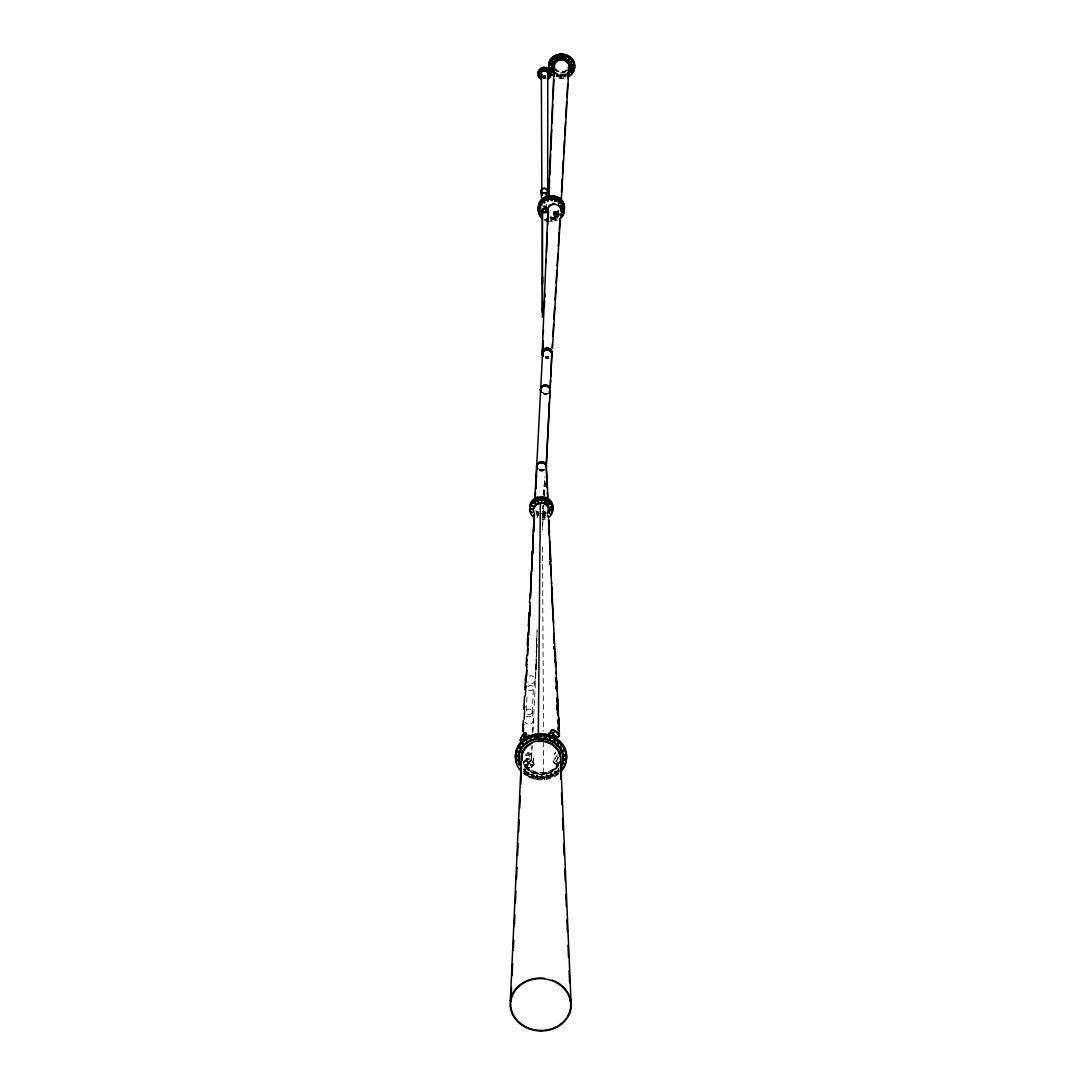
<?xml version="1.0" encoding="UTF-8"?>
<svg xmlns="http://www.w3.org/2000/svg" width="1085" height="1085" viewBox="0 0 1085 1085"><rect width="100%" height="100%" fill="white"/><g stroke="black" fill="none" stroke-linecap="round" stroke-linejoin="round"><path stroke-width="0.75" stroke-dasharray="5 3.75" d="M543.544 77.835A4.299 3.73 0.1 0 0 545.036 77.876L545.036 77.211A4.231 3.662 0 0 1 543.571 77.171M545.09 77.605L545.172 76.981M523.485 771.842L525.031 771.53L523.485 771.245M525.018 771.733C526.306 765.861 521.722 771.503 525.208 769.373M528.748 774.487C525.208 772.723 530.172 776.602 527.771 773.686C528.246 778.528 528.938 766.227 527.174 774.365M533.061 776.507C529.466 774.771 534.525 778.61 532.07 775.707C532.572 780.549 533.196 768.207 531.474 776.399M537.74 777.728C534.186 775.965 539.15 779.844 536.75 776.928C537.251 781.77 537.875 769.414 536.153 777.606M542.703 775.978C541.89 785.879 543.26 767.149 541.062 778.189C544.955 779.03 539.394 775.911 541.781 778.745M546.894 778.176C548.996 776.101 543.856 776.928 546.596 778.216M547.41 777.552L547.505 774.934M551.98 776.155C548.671 774.053 552.889 778.664 551.261 775.341C549.403 779.369 554.584 772.194 550.624 773.564M556.103 773.985C553.892 771.259 555.032 776.806 556.09 773.537C552.265 772.981 558.07 776.711 556.198 771.367M535.854 665.946L535.814 669.418L537.075 644.259M537.075 629.531L535.542 677.908L537.102 646.117M536.709 639.445L536.248 652.885L537.075 631.063M528.938 772.127L528.042 772.981L527.215 772.059M533.237 774.147L532.342 775.002L531.514 774.08M533.155 774.419L532.233 774.961L531.596 774.134M537.834 775.626C534.756 775.829 537.807 776.711 537.59 774.988M542.785 775.707L541.89 776.562L541.062 775.639M542.663 778.148L541.876 777.267L541.008 777.959M545.945 775.409C549.458 773.673 544.06 777.294 547.518 775.449M552.17 773.795L550.977 774.595L550.556 773.483M556.293 771.611C555.1 774.337 553.757 769.563 556.13 771.435M558.938 769.631A22.392 19.34 2.9 0 1 544.372 777.036L543.91 777.05A22.392 19.34 2.9 0 1 523.282 769.509A22.392 19.34 2.9 0 0 558.87 769.577L558.436 768.316M533.928 764.464L533.345 764.925C521.736 763.311 527.92 752.285 534.118 763.799L531.121 767.665A4.598 1.912 41.3 0 1 524.814 764.206A4.598 1.912 41.3 0 1 527.188 761.887A4.598 1.912 41.3 0 1 531.121 767.665M556.578 76.37C556.279 70.24 559.751 78.011 556.646 76.33M526.944 696.977L526.198 712.126A3.038 2.631 2.9 0 0 530.782 714.066A3.038 2.631 2.9 0 0 530.958 709.671A3.038 2.631 2.9 0 0 526.225 711.217M524.353 772.289L525.126 769.645M524.95 766.091L525.262 764.477L527.825 764.003A6.754 5.832 2.9 0 0 533.562 757.479A6.754 5.832 2.9 0 0 525.927 752.42L525.872 753.533A6.754 5.832 2.9 0 1 533.508 758.591A6.754 5.832 2.9 0 1 527.771 765.128L525.466 765.427L525.113 766.62A19.015 16.424 2.9 0 0 542.147 774.188A19.015 16.424 2.9 0 0 558.002 765.264M525.113 766.62L525.004 764.966M537.061 517.979L537.794 514.358L537.116 513.72M553.269 219.699C551.872 218.953 555.683 217.407 549.051 217.705A10.782 9.304 2.9 0 0 560.267 214.003M553.038 219.726L552.767 217.814L551.004 217.814M525.777 765.345L525.832 764.233M560.497 77.144C558.829 73.644 563.807 75.204 560.877 75.841M554.191 219.97C552.496 214.735 557.676 214.979 555.506 220.024M560.552 77.089L561.759 77.144L561.582 74.892M542.188 470.158L543.707 470.456A4.72 4.069 2.9 0 1 539.286 470.361M527.771 765.128L527.825 764.003M558.477 216.634A13.034 11.257 2.9 0 1 555.818 217.732L555.656 220.879L550.502 221.448M563.02 74.743L563.563 76.438M528.083 775.043L528.856 772.384M563.251 74.716L563.576 76.655M532.179 712.37L533.372 688.649L535.271 680.593L536.153 664.21M545.66 515.294A9.155 7.907 2.9 0 1 542.649 516.107L542.69 515.945A9.168 7.92 2.9 0 0 545.687 515.063M565.611 76.872L564.512 76.655L565.122 74.377M545.497 514.792A8.761 7.568 2.9 0 1 542.595 515.565L542.595 517.097A9.168 7.92 2.9 0 0 545.633 516.284M545.429 517.518L542.826 517.857L542.771 515.931M557.907 214.708L558.138 217.014M532.016 745.463L531.433 760.232L532.111 746.738M532.681 732.429L533.25 721.023M532.884 731.656L535.787 674.667M543.924 517.884C546.854 519.484 541.212 515.294 545.226 514.398M544.548 515.701C544.995 515.931 543.965 518.413 544.629 514.195M532.382 777.063L532.491 774.961M533.576 759.609L533.63 758.496M537.061 778.284L537.17 776.182M546.487 774.663L546.474 778.094L546.84 776.006M551.316 776.711L552.089 774.066M555.439 774.541L556.212 771.883M542.473 527.473L543.368 510.574L542.473 529.955M542.202 470.537L543.802 470.605A4.91 4.245 2.9 0 1 538.892 470.361M542.541 509.028L542.717 505.732M550.407 776.046L550.529 773.781M554.53 773.863L554.747 771.381L555.954 771.245M558.667 771.638L558.151 768.722M543.68 505.447L543.531 510.384L543.843 505.366M544.277 495.628L545.253 480.682M544.467 495.343L545.24 483.639M543.3 495.452L544.792 477.603M543.558 494.245L545.131 476.627M545.823 777.43L547.179 776.928L546.731 778.108M558.029 770.974L558.843 770.255M556.998 764.816L552.916 761.602L557.432 754.821M556.551 76.167L557.948 76.221M567.726 73.902A10.009 8.653 2.9 0 1 557.812 74.987L558.029 74.594M551.411 220.635L551.722 216.783L550.583 216.607M551.546 220.458L551.031 219.658M554.299 218.153L558.843 216.064M554.164 219.767L555.222 219.279M558.734 756.91L556.32 761.873L553.825 762.972L553.431 761.005L557.202 755.702M531.487 767.529L533.969 764.342L531.853 761.317L526.944 758.578L523.933 761.643M558.056 757.181L556.307 760.924L553.214 762.335M537.794 514.358L536.966 514.805M526.415 758.74L528.069 763.487A4.706 2.875 46 0 0 531.514 765.576L533.82 764.898M523.472 771.394L525.086 771.815L523.458 771.991M555.764 752.108L554.299 754.4L556.361 751.254M560.769 74.987L560.742 75.692M564.607 74.702L564.729 74.54A9.901 8.544 2.9 0 1 554.964 72.749M555.384 220.201L554.245 219.929M524.286 761.507L526.876 758.578M524.028 762.145L526.686 759.134M527.825 762.158A4.828 2.007 41.3 0 1 530.985 768.017A4.828 2.007 41.3 0 1 524.299 763.582A4.828 2.007 41.3 0 1 527.825 762.158L529.846 759.866M523.662 769.143L524.367 768.817M559.155 215.169L558.002 216.186A10.782 9.304 2.9 0 1 550.99 218.071L552.753 217.963M556.632 74.54L557.853 74.974M564.607 76.113L565.502 76.018M551.573 217.366L550.692 217.461M550.529 220.73L551.37 220.567M555.303 217.651L554.435 218.519L555.452 217.787M545.199 515.117L544.073 514.71M543.843 777.091L544.385 779.735M544.033 469.995L539.381 470.103A4.91 4.245 2.9 0 0 544.548 469.629A4.828 4.177 2.9 0 1 539.435 469.995M553.377 775.205L546.216 777.294L535.461 777.172M543.802 470.076L539.408 470.063M545.755 515.158L542.595 515.606M558.883 215.481L558.002 215.305M550.651 218.058L551.478 218.288M554.842 217.637L552.997 217.936M551.302 219.129L550.61 219.102M544.467 779.708L544.372 777.036M550.665 218.302L555.818 217.732M551.234 219.807L555.737 219.251M542.69 515.945L542.595 515.701A8.761 7.568 2.9 0 0 545.484 514.968M545.402 511.157L542.595 512.039L545.375 511.727M542.188 516.365L545.511 515.999M542.039 519.512L545.348 519.145M542.541 515.958L542.826 517.857M558.883 770.282L557.961 770.838L558.789 771.76M555.737 219.373L555.072 219.387A12.925 11.162 2.9 0 0 557.582 218.505M524.448 770.201L523.553 769.604M555.534 772.439L554.638 771.842M528.192 772.94L527.283 772.344M551.411 774.622L550.515 774.025M542.025 776.534L541.117 775.938M565.312 75.489L564.837 75.394A10.782 9.304 2.9 0 1 557.554 75.055M543.3 76.832L544.928 76.954A4.774 4.137 0 0 1 543.287 76.872L544.982 76.994A4.679 4.055 0.1 0 1 543.3 76.926M538.689 779.762L532.247 778.42L523.39 773.605M558.789 769.55L558.138 768.953M545.118 78.418L542.92 78.391A6.524 5.656 0.1 0 0 545.131 78.513L544.887 76.967M556.51 756.503L558.68 757.927M552.916 761.602L556.876 764.22M553.825 762.972L557.066 765.156M564.702 75.258L564.593 75.082A9.901 8.544 2.9 0 1 557.853 74.838M555.493 217.787L555.276 217.665A12.925 11.162 2.9 0 0 558.816 216.268M555.683 216.349L555.113 217.109L554.327 216.498M552.997 217.868L553.282 219.577M552.753 217.895L553.038 219.604M543.693 772.954L543.531 742.547M532.22 711.462L533.305 719.653M542.5 546.921L543.531 731.209M546.46 204.129L546.46 207.276M558.544 765.684A19.666 16.98 2.9 0 1 541.212 774.758A19.666 16.98 2.9 0 1 523.675 765.535M558.694 764.138A19.055 16.465 2.9 0 1 541.212 774.242A19.055 16.465 2.9 0 1 523.499 764.003M545.402 357.643A4.72 4.069 2.9 0 0 548.617 357.779A4.828 4.177 2.9 0 1 545.362 357.589A5.018 4.34 2.9 0 0 548.725 357.738A4.91 4.245 2.9 0 1 545.335 357.643A4.828 4.177 2.9 0 0 548.657 357.874M548.793 356.49A5.018 4.34 2.9 0 1 545.362 356.355M548.698 356.246A4.72 4.069 2.9 0 1 545.47 356.111M558.246 213.325A6.212 5.357 2.9 0 1 550.285 212.999M558.436 213.542A6.51 5.628 2.9 0 1 551.994 214.247M544.914 76.506A3.404 2.943 0 0 1 543.734 76.465M545.891 77.455A4.693 4.069 0.1 0 1 543.463 77.564A4.231 3.662 0.1 0 0 545.036 77.767M545.416 75.801A3.133 2.712 0.1 0 1 543.788 75.869M544.873 75.624A3.133 2.712 0.1 0 1 543.788 75.597M544.914 76.14A3.404 2.943 0.1 0 1 543.734 76.099M545.741 76.37A4.204 3.635 0.1 0 1 544.29 76.547M567.007 69.725A7.242 6.252 2.9 0 1 555.927 69.264M564.851 73.983A10.375 8.951 2.9 0 1 555.642 72.668M566.777 73.617A10.782 9.304 2.9 0 1 554.774 72.464M564.878 75.258A10.647 9.195 2.9 0 1 554.462 73.224M565.122 72.275A7.541 6.51 2.9 0 1 555.642 70.416M566.994 70.186A7.242 6.252 2.9 0 1 555.222 68.803M567.211 70.362A7.541 6.51 2.9 0 1 555.669 69.888M567.794 75.272A12.925 11.162 2.9 0 1 556.374 75.502M567.848 75.421A13.034 11.257 2.9 0 1 556.496 75.719M564.051 78.039A13.034 11.257 2.9 0 1 555.52 76.859M563.793 78.039A12.925 11.162 2.9 0 1 556.591 77.252M543.49 206.692A2.414 2.089 2.9 0 1 546.433 207.71M543.639 206.882A2.17 1.872 2.9 0 1 546.121 207.669M545.484 76.004A3.377 2.929 0.1 0 1 544.331 76.153M558.327 211.819A6.212 5.357 2.9 0 1 550.353 211.48M558.517 212.023A6.51 5.628 2.9 0 1 552.075 212.728M558.572 210.87A6.51 5.628 2.9 0 1 550.203 210.531M558.382 210.666A6.212 5.357 2.9 0 1 550.407 210.327M543.599 207.533A2.156 1.872 2.9 0 1 545.077 207.601M558.287 212.674A6.212 5.357 2.9 0 1 550.312 212.334M560.172 213.447A10.375 8.951 2.9 0 1 551.017 217.542M558.558 211.141A6.51 5.628 2.9 0 1 552.116 211.86M543.599 205.797A2.414 2.089 2.9 0 1 546.474 206.828M557.758 215.874A10.375 8.951 2.9 0 1 551.017 217.692M558.395 214.41A6.51 5.628 2.9 0 1 551.953 215.115M557.5 220.133A12.925 11.162 2.9 0 1 554.991 221.014M544.331 469.398A4.557 3.947 2.9 0 1 539.815 469.886A4.72 4.069 2.9 0 0 544.439 469.344M543.531 510.384A4.72 4.069 2.9 0 1 542.527 511.442M538.214 512.283A4.72 4.069 2.9 0 1 535.624 510.737M543.517 510.601A4.72 4.069 2.9 0 1 542.581 511.618M538.54 512.568A4.72 4.069 2.9 0 1 537.143 512.12M525.411 755.485A4.557 3.947 2.9 0 1 531.284 760.124A4.557 3.947 2.9 0 1 523.77 762.145M525.967 717.009A4.557 3.947 2.9 0 1 532.532 717.944A4.557 3.947 2.9 0 1 531.162 723.546A4.557 3.947 2.9 0 1 524.76 721.945M529.399 675.955A4.557 3.947 2.9 0 1 535.271 680.593A4.557 3.947 2.9 0 1 527.771 682.614M527.812 686.642A3.038 2.631 2.9 0 1 532.423 686.14A3.038 2.631 2.9 0 1 532.274 690.155A3.038 2.631 2.9 0 1 527.717 689.273M558.49 769.428A21.931 18.947 2.9 0 1 523.702 769.279M525.411 754.319A4.72 4.069 2.9 0 1 531.487 759.12A4.72 4.069 2.9 0 1 523.73 761.209M559.25 761.548A19.015 16.424 2.9 0 1 542.12 773.076A19.015 16.424 2.9 0 1 523.54 762.877M559.819 761.697A19.611 16.94 2.9 0 1 542.378 773.578A19.611 16.94 2.9 0 1 523.173 763.447M558.883 762.986A19.611 16.94 2.9 0 1 541.035 772.628A19.611 16.94 2.9 0 1 523.228 762.47M560.931 769.699A25.457 21.985 2.9 0 1 523.933 771.72M558.341 774.161A25.457 21.985 2.9 0 1 523.241 773.429M539.462 515.972A9.155 7.907 2.9 0 1 536.519 514.914M545.633 514.046A6.998 6.049 2.9 0 1 543.476 515.009M538.702 514.805A6.998 6.049 2.9 0 1 536.641 513.68M538.187 512.947A4.72 4.069 2.9 0 1 536.75 512.364M545.646 513.612A6.998 6.049 2.9 0 1 542.31 514.805M538.716 514.371A6.998 6.049 2.9 0 1 536.655 513.246M545.063 515.361A7.961 6.876 2.9 0 1 542.432 516.067M545.036 515.89A7.961 6.876 2.9 0 1 542.405 516.596M546.311 512.73A6.686 5.778 2.9 0 1 542.269 514.534M559.046 763.908A4.598 1.316 -56.5 0 1 556.89 764.572A4.598 1.316 -56.5 0 1 558.355 760.639M558.531 764.491A4.828 1.37 -56.5 0 1 556.741 764.369A4.828 1.37 -56.5 0 1 558.761 759.92M545.497 512.649A6.686 5.778 2.9 0 1 543.449 513.571M538.879 513.381A6.686 5.778 2.9 0 1 536.899 512.296M545.524 512.147A6.686 5.778 2.9 0 1 541.171 513.313M538.892 512.88A6.686 5.778 2.9 0 1 536.126 511.035M544.684 512.92A6.998 6.049 2.9 0 1 542.378 513.544M538.784 513.124A6.998 6.049 2.9 0 1 536.722 511.984M538.825 512.201A6.998 6.049 2.9 0 1 536.763 511.062M542.161 392.336A4.828 4.177 2.9 0 0 548.359 392.594A4.91 4.245 2.9 0 1 542.107 392.431M548.386 393.068A4.91 4.245 2.9 0 1 542.08 392.811A4.828 4.177 2.9 0 0 548.345 393.014M548.318 393.367A4.828 4.177 2.9 0 1 542.12 393.109M548.373 393.38A4.91 4.245 2.9 0 1 542.066 393.109M537.712 515.85C537.428 517.531 537.143 513.829 537.712 515.85M558.314 773.171C548.59 780.549 534.308 780.468 524.489 773.334A25.538 22.053 2.9 0 0 558.314 773.239M539.733 469.724A4.828 4.177 2.9 0 0 544.521 469.195A4.91 4.245 2.9 0 1 539.706 469.819M545.321 357.996A4.91 4.245 2.9 0 0 548.671 358.131A4.828 4.177 2.9 0 1 545.348 357.969"/><path stroke-width="1.5" d="M539.069 76.682C541.917 76.547 537.089 76.94 540.33 75.394M539.204 73.549C540.235 70.864 537.156 75.258 539.408 72.166M541.347 73.604L541.863 194.025M541.727 70.633C542.595 68.07 539.679 72.37 542.229 68.965M541.917 201.349L540.981 191.597M542.88 211.29A1.885 1.627 2.9 0 1 542.391 209.839L542.31 312.466M542.446 317.145L542.391 209.839M541.768 75.394A3.404 2.943 0 0 1 543.965 70.674L544.005 70.267M547.667 190.784L547.789 72.817M549.132 75.448C551.505 73.59 548.874 78.174 549.132 74.133M554.259 76.194A13.034 11.257 2.9 0 1 549.62 71.325L548.671 72.112L549.268 70.986M556.564 688.907L556.157 677.745M531.013 582.008L531.135 577.464M559.195 730.544L558.314 711.665M538.309 734.776L540.357 502.803A6.998 6.049 2.9 0 0 535.149 505.895M519.362 751.932C517.599 754.794 517.681 749.26 519.43 752.231C517.342 754.061 517.776 749.803 519.444 751.959M521.18 748.053L519.525 748.27L520.976 747.619L520.366 748.935L519.756 747.714L521.261 748.08M523.892 744.595C522.17 747.457 521.695 742.262 523.974 744.622M531.813 559.738L532.07 551.994M531.514 739.536C529.792 742.398 529.317 737.203 531.596 739.563M536.098 738.153C534.362 741.001 533.888 735.82 536.166 738.18M545.769 737.963C544.304 740.499 543.693 735.671 545.836 738.003C544.372 740.729 543.639 735.752 545.836 738.003M554.747 741.204C553.024 744.066 552.55 738.871 554.828 741.245M558.477 743.957C556.754 746.819 556.279 741.625 558.558 743.984M564.987 759.419C563.21 762.28 563.305 756.747 565.041 759.703C562.966 761.534 563.4 757.276 565.054 759.446M557.324 708.803L557.405 704.924L557.568 708.749M558.626 720.643L558.68 718.473L558.463 723.41L558.707 717.782M526.7 664.847L526.727 664.074M523.268 720.589L522.726 730.978M532.138 559.426L532.206 557.066M528.748 625.313L528.924 621.108M559.06 733.487L559.209 729.011L559.263 733.189M542.459 280.079L542.364 284.053L542.663 277M525.384 680.471L525.832 675.684L524.896 689.436M544.358 307.245L544.616 300.654M544.738 297.371L544.86 294.076M526.686 655.937L526.116 665.987M526.632 666.488L526.74 663.64M550.529 510.438C553.065 508.675 549.905 513.286 550.61 508.811M556.171 680.932L556.239 679.332M563.156 755.431C564.865 752.637 565.163 757.967 563.129 755.296C564.973 752.936 565 757.628 563.223 755.309M543.029 343.986L542.378 353.208A5.018 4.34 2.9 0 1 542.229 352.272L547.979 209.771A6.51 5.628 2.9 0 1 550.407 204.577M542.269 352.747L542.202 354.28M542.568 352.869L536.668 466.794M543.287 334.275L543.476 329.582M546.175 262.692L546.298 259.383M546.569 252.764L547.355 232.909M547.694 224.622L548.278 209.73M556.754 688.961L556.903 685.096L558.382 711.38L556.985 706.254L558.382 711.38M531.067 571.632L530.741 580.963L531.216 575.443L530.646 580.19M548.549 196.955L554.232 64.503A7.541 6.51 2.9 0 1 558.056 60.136M548.847 196.927L549.58 180.015M549.797 174.943L550.665 154.653M550.855 149.947L551.75 129.291M552.007 123.161L552.794 104.743M553.065 98.857L553.879 79.625M554.15 73.482L554.53 64.558M548.874 520.203L549.39 532.287L548.454 518.874M525.56 687.578L525.642 685.598M528.259 626.059L530.158 611.56L528.598 622.492L528.91 612.944M543.097 348.393L542.785 353.452A4.72 4.069 2.9 0 1 542.541 351.947L543.015 340.676M557.351 708.79L557.134 697.248M510.343 1000.94L521.505 755.472M510.94 1001.007L511.564 987.472M512.093 975.618L512.635 963.765M513.259 950.229L513.72 940.071M514.331 926.522L514.873 914.682M515.416 902.828L515.945 890.975M516.487 879.121L517.03 867.281M517.559 855.428L518.101 843.574M518.644 831.72L519.186 819.867M519.715 808.027L520.258 796.173M520.8 784.319L521.342 772.466M521.871 760.626L522.102 755.54M527.337 645.222L527.635 638.848L527.812 642.184M523.865 709.251L524.53 696.502M524.394 709.658L524.652 706.335M549.336 69.684L548.712 63.784A13.034 11.257 2.9 0 1 562.708 54.223A13.034 11.257 2.9 0 1 574.657 65.968M541.795 211.317L541.835 210.436M515.687 760.599L515.795 758.496A25.538 22.053 2.9 0 1 543.639 733.813A25.538 22.053 2.9 0 1 565.109 763.433M517.843 756.842C518.25 754.4 516.691 758.293 518.196 754.672M518.02 761.046C518.345 758.605 517.097 762.484 518.128 758.944M559.521 219.048A13.034 11.257 2.9 0 0 563.685 206.91A13.034 11.257 2.9 0 0 552.062 198.989L547.572 199.531A12.925 11.162 2.9 0 0 538.702 207.601A12.925 11.162 2.9 0 0 542.514 218.37A13.034 11.257 2.9 0 1 546.921 199.545L547.071 196.399L552.224 195.829A13.034 11.257 2.9 0 1 564.214 209.486M519.213 765.142C519.525 762.701 518.277 766.58 519.308 763.04M520.502 748.826L520.61 746.724M547.939 210.639L547.979 209.771M523.309 736.349L523.512 732.85M523.255 731.805L523.485 728.266M524.163 719.423L524.597 710.973M525.357 695.838L525.859 685.557M526.293 677.325L526.795 666.936M527.391 655.462L527.893 644.938M528.395 634.779L528.91 624.621M529.494 613.391L530.009 602.623M530.267 597.537L531.107 580.611M531.609 571.334L532.206 558.599M532.464 553.526L533.318 536.6M534.498 512.893L533.467 532.518M526.428 677.148L526.808 670.15M527.541 655.137L527.88 648.369M528.558 634.833L528.978 626.357M529.67 613.093L529.995 606.04M530.416 597.998L531.094 584.042M531.772 571.144L532.192 562.03M532.613 553.567L533.291 540.018M533.712 531.555L534.39 518.006M523.214 745.368L523.323 743.266M552.062 198.989L552.224 195.829M533.386 516.935A11.528 9.955 2.9 0 1 537.224 500.402L537.373 497.255L542.351 496.699A11.528 9.955 2.9 0 1 551.953 510.845M526.713 742.479C527.012 740.065 525.818 743.89 526.822 740.39M541.917 501.785C541.049 500.592 542.419 498.815 541.971 500.158M548.698 517.504A11.528 9.955 2.9 0 0 552.265 506.871A11.528 9.955 2.9 0 0 542.188 499.859L542.351 496.699M530.836 740.309L530.945 738.207M546.311 463.648L549.417 401.681M549.58 398.331L550.515 379.913M550.678 376.563L551.763 354.795A4.828 4.177 2.9 0 0 546.487 349.75A4.828 4.177 2.9 0 0 542.893 355.799M546.27 466.794L550.068 390.966M550.109 390.193L551.872 355.039A4.828 4.177 2.9 0 0 546.474 349.98A4.91 4.245 2.9 0 0 542.826 356.016A4.828 4.177 2.9 0 1 546.474 349.98A4.91 4.245 2.9 0 1 551.953 355.012M535.42 738.912L535.515 736.823M540.235 738.383C540.411 735.969 539.299 739.861 540.574 736.227M549.769 739.956C550.054 737.529 548.874 741.367 549.878 737.854M557.798 744.73L557.907 742.628M560.809 748.08C560.769 745.815 560.457 749.274 560.47 745.951M561.65 768.194C561.867 765.793 560.823 769.591 561.759 766.091M562.952 751.878C563.264 749.437 562.016 753.316 563.047 749.776M563.468 764.315C563.373 761.941 563.169 765.712 563.129 762.185M533.101 538.947L533.345 534.485M535.122 499.954L535.488 492.387M535.664 489.077L536.912 465.356M535.271 499.968L535.447 496.672M535.868 488.44L536.546 475.271M536.885 468.679L537.061 465.384M534.851 498.802L536.587 466.699M555.1 655.774L550.109 554.435M527.852 633.138L527.893 643.866M560.986 200.698L561.176 197.348M561.474 192.33L562.233 178.944M562.532 173.925L563.291 160.539M563.685 153.839L564.444 140.453M564.729 135.435L565.502 122.049M565.787 117.031L566.655 101.963M566.94 96.945L567.713 83.559M567.997 78.54L568.771 65.154A7.242 6.252 2.9 0 1 568.689 67.324M561.284 200.671L569.069 65.114A7.541 6.51 2.9 0 1 568.988 67.379M552.143 348.407L552.428 343.552M552.875 336.282L553.608 324.171M553.892 319.315L554.638 307.204M555.072 299.921L555.805 287.81M556.103 282.954L556.836 270.843M557.12 265.988L557.853 253.876M558.3 246.607L559.182 232.054M559.317 229.64L559.914 219.943M552.455 348.204L560.172 220.513M533.508 526.998L532.843 539.231M530.158 594.173L529.453 602.446M526.849 662.175L527.066 659.246M530.972 581.763L531.148 579.661M556.836 688.69L555.344 651.624M557.704 709.576L558.056 705.494L557.717 709.549M527.717 645.751L528.436 637.709M531.27 576.081L531.542 573.287M532.396 552.808L532.979 547.559M556.157 739.522L556.035 738.071M525.75 683.306L526.361 679.061M532.45 554.679L532.871 552.265M550.936 64.625L549.58 64.774L550.868 64.992M549.634 68.572C549.769 66.049 551.885 69.955 549.471 68.45M551.112 61.804L551.912 61.031M552.414 61.614L551.261 61.926M557.364 55.837L558.205 55.281M557.649 56.962L558.68 57.532L557.364 57.627M562.586 57.057L561.325 57.193M566.451 58.007L565.163 57.803L566.519 57.654M569.733 60.041L568.608 59.472L569.91 59.526M568.065 74.702L569.299 75.177L568.011 74.716M570.737 72.166L571.985 72.641L570.683 72.166M572.365 65.52L573.558 65.941M573.748 64.151L572.487 64.49M573.463 67.216L573.205 68.097L572.243 67.758M573.423 69.399C571.063 70.756 573.395 67.012 573.341 69.63M539.815 210.49L540.601 209.893M540.9 205.024L542.147 205.119L540.859 204.645M541.781 214.654L540.466 214.599L541.591 215.183M543.517 202.529L544.846 202.163M548.183 201.105L547.057 200.522L548.373 200.576M546.677 218.939L546.637 219.902L547.627 219.455M551.343 199.789L552.319 200.562L551.058 200.467M556.347 198.067L556.117 197.321M554.937 200.861L556.279 201.118L554.977 201.227M559.629 203.193L558.341 202.732M562.044 205.906L560.782 205.892L561.827 205.214M562.83 208.456C564.797 209.785 560.552 209.744 562.6 208.442M563.061 212.118L562.884 213.013L561.921 212.416M529.317 737.108L529.48 735.671M524.082 739.482L524.584 738.342M528.639 737.366L529.277 735.603L527.812 734.965M534.349 499.805L534.349 500.511M538.635 71.298L539.204 72.22M546.284 68.613L546.311 67.907M552.333 60.394L551.194 60.163M550.827 63.581L550.217 63.771M550.909 71.162L551.858 71.922M565.285 55.959L566.438 55.891M572.31 65.52L573.111 65.168M571.89 71.176L571.049 71.284M542.066 203.6L541.212 203.763M540.683 206.625L539.421 206.625M544.779 202.529L543.531 202.285M551.18 196.833L552.441 196.927M563.237 211.032L562.03 210.978M560.484 214.206L561.745 214.22M561.542 216.01L561.569 215.305M525.248 737.23L525.981 736.281L523.295 734.504M551.424 730.992L548.454 734.382L549.281 736.023M551.777 733.202L552.794 733.772L555.235 730.992A4.828 2.007 41.3 0 1 558.382 736.851A4.828 2.007 41.3 0 1 551.709 732.429A4.828 2.007 41.3 0 1 555.235 730.992M550.312 74.336L549.2 74.309M531.189 505.569L531.107 506.41M551.695 507.685L551.777 506.831M547.369 515.89L548.522 516.216L547.423 516.609M549.485 70.932L548.874 69.942M553.92 58.671L554.815 58.576M561.637 56.542L561.27 57.247M562.545 55.837L561.881 56M571.198 62.048L572.093 61.94M541.184 201.268L542.039 201.105M539.353 211.114L540.425 211.168M540.357 211.873L539.231 211.466M558.68 202.447L558.436 203.329L559.467 203.315M562.057 204.495L561.162 204.59M562.22 207.75L563.251 207.737M560.538 215.25L561.61 215.305M560.769 215.142L560.918 216.254L561.732 215.495M545.294 498.558L546.121 498.53M534.349 515.795L533.264 515.307L534.295 514.941M548.4 500.592L549.376 500.741M547.437 78.825L547.477 77.781M540.764 736.172L539.652 736.118M518.386 754.617L517.26 754.563M543.517 67.351L543.748 67.284A6.456 5.588 0.1 0 1 550.448 74.892M549.268 72.315L549.553 71A12.925 11.162 2.9 0 0 554.028 75.991M553.838 59.214L554.964 59.485L554.788 58.59M569.001 57.532L569.937 57.925M572.134 61.357L571.429 61.33M551.058 71.027L551.939 71.203M544.263 202.868L544.792 202.149M539.679 207.533L540.561 207.71M563.101 207.927L562.41 207.9M562.233 211.941L563.115 212.118M546.65 218.926L547.681 219.495M552.156 197.348L546.989 198.04A13.034 11.257 2.9 0 0 539.828 213.786M537.224 500.402L542.188 499.859M521.261 767.543L520.366 768.397L521.342 768.94M521.302 767.57L520.474 768.044L521.085 768.94M547.003 197.918L547.654 197.904A12.925 11.162 2.9 0 0 538.689 210.626M541.727 69.304L541.049 68.545L541.985 68.287M554.001 73.739L553.147 74.295L553.947 74.919M561.515 201.851L562.22 202.312M540.194 500.266L543.354 500.429M550.773 732.877L548.752 733.365L549.905 736.05M543.368 67.351L543.409 67.379A6.456 5.588 0.1 0 0 539.313 76.248M571.117 62.591L572.378 62.279M539.638 208.578L540.52 207.71M548.359 502.965L549.159 502.952L548.332 502.952M520.42 740.078L522.767 741.638M552.794 733.772L555.561 736.959M545.131 500.795L546.23 500.741L545.118 500.782M552.604 734.409L554.557 736.471M551.682 508.336L551.79 509.041L551.695 508.35M550.271 564.051L549.715 561.691L550.231 564.308M548.712 63.784L549.634 69.359M554.598 649.874L553.974 646.714L554.421 649.535M557.934 715.517L557.432 712.777L557.88 715.463M552.401 602.378L551.777 597.998L552.17 601.293M557.08 699.974L557.378 702.212M556.822 690.942L556.225 686.466L556.415 689.368M559.44 733.528L558.775 728.184L559.399 736.43M555.005 660.046L555.33 662.772L554.991 654.255M557.907 702.605L557.446 698.781L557.988 703.555M557.853 712.397L557.364 708.234L557.527 711.597M550.949 561.691L548.942 528.544L549.268 535.149M558.829 724.78L559.101 727.14M551.492 582.469L551.614 583.594M557.636 710.024L557.324 706.321L557.798 711.38M552.373 599.924L551.777 586.89M550.244 559.616L550.014 556.442L550.163 559.223M552.184 601.456L553.526 622.627M554.421 643.554L553.879 633.748M555.276 660.114L555.588 665.498M555.845 672.239L555.886 673.025M551.275 575.837L550.624 564.078M558.219 721.254L558.775 731.995M547.993 499.67L546.392 466.998A4.91 4.245 2.9 0 0 540.805 462.59A4.91 4.245 2.9 0 0 536.831 468.042M546.27 468.883L547.138 487.504M547.369 492.59L547.681 499.358M560.484 755.635L570.995 1001.197M560.47 767.488A22.392 19.34 2.9 0 0 542.215 738.424A22.392 19.34 2.9 0 0 520.38 765.047A22.392 19.34 2.9 0 1 537.55 738.695L537.346 735.928L538.079 738.641A22.392 19.34 2.9 0 1 559.494 747.253A22.392 19.34 2.9 0 1 560.511 767.529L560.904 779.41M561.474 792.959L561.989 804.812M562.572 818.361L563.074 830.215M563.658 843.764L564.159 855.617M564.742 869.166L565.258 881.02M565.827 894.569L566.343 906.423M566.926 919.971L567.428 931.825M568.011 945.374L568.513 957.228M569.096 970.777L569.611 982.63M570.181 996.179L570.398 1001.252M549.58 540.995L550.326 558.11M555.927 663.328L555.995 665.77M558.531 732.131L558.531 727.384L558.558 729.785M558.531 727.384L558.585 731.656M552.143 980.135A30.597 26.433 2.9 0 1 561.61 1024.104A30.597 26.433 2.9 0 1 511.632 1012.346A30.597 26.433 2.9 0 1 544.399 978.317M521.559 759.907A19.666 16.98 2.9 0 1 540.832 740.784A19.666 16.98 2.9 0 1 560.538 760.07M523.35 751.39A19.055 16.465 2.9 0 0 522.156 759.839A4.72 4.069 2.9 0 1 522.211 758.347M524.028 750.101A19.055 16.465 2.9 0 1 532.057 743.13M538.35 741.435A19.055 16.465 2.9 0 1 543.314 741.448M544.955 741.706A19.055 16.465 2.9 0 1 557.839 750.237M558.544 751.539A19.055 16.465 2.9 0 1 559.887 755.702M543.002 355.758A4.72 4.069 2.9 0 1 546.501 349.845A4.72 4.069 2.9 0 1 551.763 354.795M551.885 354.659A4.828 4.177 2.9 0 0 546.487 349.601A4.828 4.177 2.9 0 0 542.907 355.649A4.91 4.245 2.9 0 1 546.474 349.533A4.91 4.245 2.9 0 1 551.967 354.673M542.744 355.582A5.018 4.34 2.9 0 1 547.342 349.275A5.018 4.34 2.9 0 1 551.438 355.948M542.812 354.334A5.018 4.34 2.9 0 1 547.41 348.014A5.018 4.34 2.9 0 1 551.492 354.7M543.083 354.212A4.72 4.069 2.9 0 1 545.023 348.733A4.72 4.069 2.9 0 1 551.397 350.482M551.899 351.838A4.72 4.069 2.9 0 1 551.845 353.249M552.401 203.682A6.51 5.628 2.9 0 1 554.638 203.438M558.775 204.929A6.51 5.628 2.9 0 1 560.864 208.347M542.378 353.208A1.885 1.627 2.9 0 1 542.229 352.272M545.864 209.839A1.695 1.465 2.9 0 1 545.009 211.48M543.015 211.182A1.695 1.465 2.9 0 1 542.568 209.88M542.771 209.419A1.695 1.465 2.9 0 1 543.626 208.808M544.738 208.795A1.695 1.465 2.9 0 1 545.633 209.391M542.785 353.452A1.695 1.465 2.9 0 1 542.541 351.947M546.04 209.798A1.885 1.627 2.9 0 1 545.09 211.629M542.608 209.337A1.885 1.627 2.9 0 1 543.015 208.93M545.362 208.89A1.885 1.627 2.9 0 1 545.782 209.296M543.965 70.674A3.404 2.943 0 0 1 547.586 74.689M546.189 69.82A4.679 4.055 0.1 0 1 548.413 75.733M541.307 76.601A4.679 4.055 0.1 0 1 540.099 72.071M540.954 70.878A4.679 4.055 0.1 0 1 542.988 69.725M541.971 74.892A3.133 2.712 0.1 0 1 541.469 74.065M542.107 71.42A3.133 2.712 0.1 0 1 546.094 70.932M547.532 72.844A3.133 2.712 0.1 0 1 547.505 73.78M542.107 71.135A3.133 2.712 0.1 0 1 546.094 70.647M541.293 72.125A3.404 2.943 0.1 0 1 547.111 71.407A4.231 3.662 0.1 0 1 547.586 76.601A4.299 3.73 0.1 0 0 547.125 71.271A4.299 3.73 0.1 0 0 540.927 72.03A4.299 3.73 0.1 0 0 542.161 77.347A4.231 3.662 0.1 0 1 540.995 72.03A4.231 3.662 0.1 0 1 547.071 71.284M542.08 69.386A4.693 4.069 0.1 0 0 540.872 70.267A4.774 4.137 0 0 1 542.039 69.291M548.576 70.986A4.693 4.069 0.1 0 1 549.091 72.329M542.446 70.362A4.231 3.662 0 0 1 548.359 74.96M542.202 76.696A4.231 3.662 0 0 1 541.293 71.149M547.477 79.11A6.456 5.588 0.1 0 0 549.512 70.742A6.456 5.588 0.1 0 0 539.638 70.457A6.456 5.588 0.1 0 0 541.022 78.92A6.524 5.656 0.1 0 1 539.584 70.376A6.524 5.656 0.1 0 1 549.58 70.661A6.524 5.656 0.1 0 1 547.505 79.137M568.865 65.778A7.242 6.252 2.9 0 1 568.337 67.894M553.499 72.532A10.782 9.304 2.9 0 1 552.075 70.728M561.935 57.166A10.782 9.304 2.9 0 1 565.597 57.885M572.12 68.531A10.782 9.304 2.9 0 0 572.243 65.303A10.647 9.195 2.9 0 1 571.985 68.504M553.594 72.464A10.647 9.195 2.9 0 1 552.184 70.688M561.935 57.288A10.647 9.195 2.9 0 1 565.556 57.993M554.408 68.409A7.541 6.51 2.9 0 1 561.827 59.96A7.541 6.51 2.9 0 1 568.581 68.992M559.358 59.96A7.242 6.252 2.9 0 1 563.101 59.838M564.308 60.177A7.242 6.252 2.9 0 1 566.438 61.343M559.263 59.716A7.541 6.51 2.9 0 1 563.169 59.58M564.417 59.933A7.541 6.51 2.9 0 1 568.255 62.957M574.413 67.189A12.925 11.162 2.9 0 1 573.626 69.671M571.28 72.926A12.925 11.162 2.9 0 0 573.002 70.823A13.034 11.257 2.9 0 1 571.375 73.048M548.779 64.123A12.925 11.162 2.9 0 1 562.478 54.25A12.925 11.162 2.9 0 1 574.548 65.914M574.521 67.256A13.034 11.257 2.9 0 1 573.734 69.765M554.869 73.36A10.009 8.653 2.9 0 1 554.503 60.774A10.009 8.653 2.9 0 1 569.055 61.384A10.009 8.653 2.9 0 1 567.726 73.902M554.937 73.237A9.901 8.544 2.9 0 1 554.584 60.787A9.901 8.544 2.9 0 1 568.974 61.397A9.901 8.544 2.9 0 1 567.658 73.766M568.187 60.19A9.901 8.544 2.9 0 1 567.686 73.278M552.848 70.389A9.901 8.544 2.9 0 1 553.187 61.845M555.479 59.661A9.901 8.544 2.9 0 1 560.769 57.939M563.047 58.034A9.901 8.544 2.9 0 1 565.271 58.59M548.63 65.303A13.034 11.257 2.9 0 1 568.757 57.668A13.034 11.257 2.9 0 1 568.147 76.75M548.698 65.751A12.925 11.162 2.9 0 1 568.594 57.736A12.925 11.162 2.9 0 1 567.93 76.804M541.93 195.286A2.414 2.089 0.1 0 1 544.819 192.954A2.414 2.089 0.1 0 1 546.365 196.1M542.202 194.608A2.156 1.872 0.1 0 1 544.765 193.157A2.156 1.872 0.1 0 1 546.433 195.381M546.976 192.628A3.133 2.712 0.1 0 1 546.257 193.32M542.229 193.198A3.133 2.712 0.1 0 1 541.659 189.753A3.133 2.712 0.1 0 1 545.484 188.681A3.133 2.712 0.1 0 1 547.383 191.747M542.066 193.361A3.377 2.929 0.1 0 1 541.944 189.115A3.377 2.929 0.1 0 1 546.854 189.251A3.377 2.929 0.1 0 1 546.406 193.496M541.13 72.614A3.377 2.929 0.1 0 1 545.145 70.362A3.377 2.929 0.1 0 1 547.749 73.834M540.805 214.938A12.925 11.162 2.9 0 1 539.014 211.765M563.576 212.443A12.925 11.162 2.9 0 0 551.492 197.484L552.143 197.47A13.034 11.257 2.9 0 1 562.518 214.667M538.54 208.483A13.034 11.257 2.9 0 1 547.071 196.399M538.526 206.652A12.925 11.162 2.9 0 1 547.735 196.276M551.573 195.843A12.925 11.162 2.9 0 1 563.658 210.802M542.351 210.368A2.156 1.872 2.9 0 1 542.12 209.758M550.556 199.342A10.782 9.304 2.9 0 1 551.722 199.342M549.037 221.286A13.034 11.257 2.9 0 1 546.175 220.513M551.411 199.111A12.925 11.162 2.9 0 1 563.413 206.584A12.925 11.162 2.9 0 1 559.724 218.831M547.152 220.798A12.925 11.162 2.9 0 1 544.684 219.794M548.644 212.511A6.51 5.628 2.9 0 1 553.472 204.36A6.51 5.628 2.9 0 1 560.742 211.182M546.365 209.948A2.156 1.872 2.9 0 1 544.901 211.968M542.785 211.548A2.156 1.872 2.9 0 1 542.893 208.686M545.674 208.808A2.156 1.872 2.9 0 1 546.135 209.324M546.623 209.92A2.414 2.089 2.9 0 1 544.982 212.172M543.327 212.104A2.414 2.089 2.9 0 1 542.174 209.052M545.836 208.645A2.414 2.089 2.9 0 1 546.352 209.229M543.287 212.972A2.414 2.089 2.9 0 1 542.297 209.73A2.414 2.089 2.9 0 1 546.162 209.893A2.414 2.089 2.9 0 1 544.928 213.053M537.36 468.123A4.72 4.069 2.9 0 1 540.859 462.21A4.72 4.069 2.9 0 1 546.135 467.16M522.821 752.664A19.015 16.424 2.9 0 1 529.182 744.744M539.638 741.38A19.015 16.424 2.9 0 1 542.486 741.421M545.307 741.842A19.015 16.424 2.9 0 1 556.754 748.826M558.151 750.983A19.015 16.424 2.9 0 1 559.779 755.702M520.827 764.939A21.903 18.92 2.9 0 1 540.75 738.844A21.903 18.92 2.9 0 1 561.284 765.101M521.492 771.774A25.457 21.985 2.9 0 1 523.499 741.638A25.457 21.985 2.9 0 1 558.449 742.113A25.457 21.985 2.9 0 1 560.402 772.303M521.559 754.373A19.611 16.94 2.9 0 1 522.509 750.847M559.562 751.376A19.611 16.94 2.9 0 1 560.43 754.523M515.741 759.581A25.538 22.053 2.9 0 1 543.585 734.898A25.538 22.053 2.9 0 1 565.054 764.518M564.498 765.752A25.538 22.053 2.9 0 1 562.301 769.251M516.813 763.487A25.538 22.053 2.9 0 1 516.012 760.897M534.471 507.902A6.998 6.049 2.9 0 1 543.924 503.657A6.998 6.049 2.9 0 1 547.247 512.513M542.785 502.897A6.998 6.049 2.9 0 1 546.84 505.135M533.712 511.808A7.961 6.876 2.9 0 1 541.551 502.897A7.961 6.876 2.9 0 1 548.671 512.432M545.524 503.44A7.961 6.876 2.9 0 1 547.233 513.91M533.345 508.906A7.961 6.876 2.9 0 1 533.928 506.573M535.38 504.566A7.961 6.876 2.9 0 1 537.563 503.114M551.872 512.364A11.528 9.955 2.9 0 0 542.269 498.218L537.306 498.761A11.528 9.955 2.9 0 0 529.955 509.394M531.135 512.595A11.528 9.955 2.9 0 1 530.212 510.492M538.391 503.576A6.686 5.778 2.9 0 1 542.717 503.169M540.086 500.158A9.168 7.92 2.9 0 1 543.273 500.28M530.036 507.875A11.528 9.955 2.9 0 1 537.373 497.255M546.257 467.038A4.828 4.177 2.9 0 0 540.438 462.034A4.828 4.177 2.9 0 0 537.726 468.639A4.72 4.069 2.9 0 1 540.466 462.129A4.72 4.069 2.9 0 1 546.135 467.011M537.265 468.53A4.72 4.069 2.9 0 1 540.628 462.78A4.72 4.069 2.9 0 1 546.189 467.187M537.292 468.394A4.91 4.245 2.9 0 1 540.967 462.074A4.91 4.245 2.9 0 1 546.189 467.635M537.685 468.842A4.869 4.204 2.9 0 1 540.52 462.169A4.869 4.204 2.9 0 1 546.23 467.404M537.211 467.852A4.91 4.245 2.9 0 1 540.845 461.708A4.91 4.245 2.9 0 1 546.338 466.848M541.117 391.183A4.828 4.177 2.9 0 1 545.552 385.107A4.828 4.177 2.9 0 1 549.485 391.536M541.035 391.631A4.91 4.245 2.9 0 1 545.524 385.46A4.91 4.245 2.9 0 1 549.525 391.997A4.828 4.177 2.9 0 0 545.524 385.528A4.828 4.177 2.9 0 0 541.103 391.604M541.049 391.251A4.91 4.245 2.9 0 1 545.552 385.08A4.91 4.245 2.9 0 1 549.539 391.604M541.089 391.956A4.828 4.177 2.9 0 1 545.511 385.867A4.828 4.177 2.9 0 1 549.444 392.295A4.91 4.245 2.9 0 0 545.511 385.772A4.91 4.245 2.9 0 0 541.022 391.943M530.768 509.055L532.03 509.299L530.768 509.055M522.929 727.994L522.821 729.269L523.553 723.871L522.929 727.994M531.745 505.8L532.979 506.098L531.745 505.8M549.58 513.449L550.827 513.734L549.58 513.449M542.297 308.601L542.527 310.798L542.297 308.601M534.064 503.142L535.298 503.481L534.064 503.142M537.4 501.46L538.608 501.853L537.4 501.46M545.212 69.372L546.406 69.779L545.212 69.372M544.995 501.88L546.162 502.355L544.995 501.88M548.088 503.901L549.227 504.416L548.088 503.901M531.379 512.201L532.572 512.581L531.379 512.201M550.068 506.776L551.261 507.156L550.068 506.776M535.38 501.853L534.173 501.894L535.366 501.867M537.767 499.548L538.58 499.67L537.794 499.534M556.605 681.136L555.615 677.623L556.998 683.875L556.605 681.136M551.153 573.477L550.719 571.008L551.072 573.545M558.436 721.105L558.273 719.952L559.046 725.431L558.436 721.105M551.994 594.241L551.926 592.98L552.184 598.337L551.994 594.241M532.165 556.808L532.016 553.201L532.165 556.808M522.699 1025.013A30 25.904 2.9 0 0 570.479 1008.019A30 25.904 2.9 0 0 528.965 980.528A30 25.904 2.9 0 0 522.699 1025.013M552.211 733.053A4.598 1.912 41.3 0 0 558.517 736.512A4.598 1.912 41.3 0 0 554.584 730.72A4.598 1.912 41.3 0 0 552.211 733.053M522.59 739.753A4.598 1.316 -56.5 0 0 525.818 733.189A4.598 1.316 -56.5 0 0 521.139 737.854A4.598 1.316 -56.5 0 0 522.59 739.753M522.075 740.35A4.828 1.37 -56.5 0 0 526.049 733.257A4.828 1.37 -56.5 0 0 521.41 737.19A4.828 1.37 -56.5 0 0 522.075 740.35"/></g></svg>
